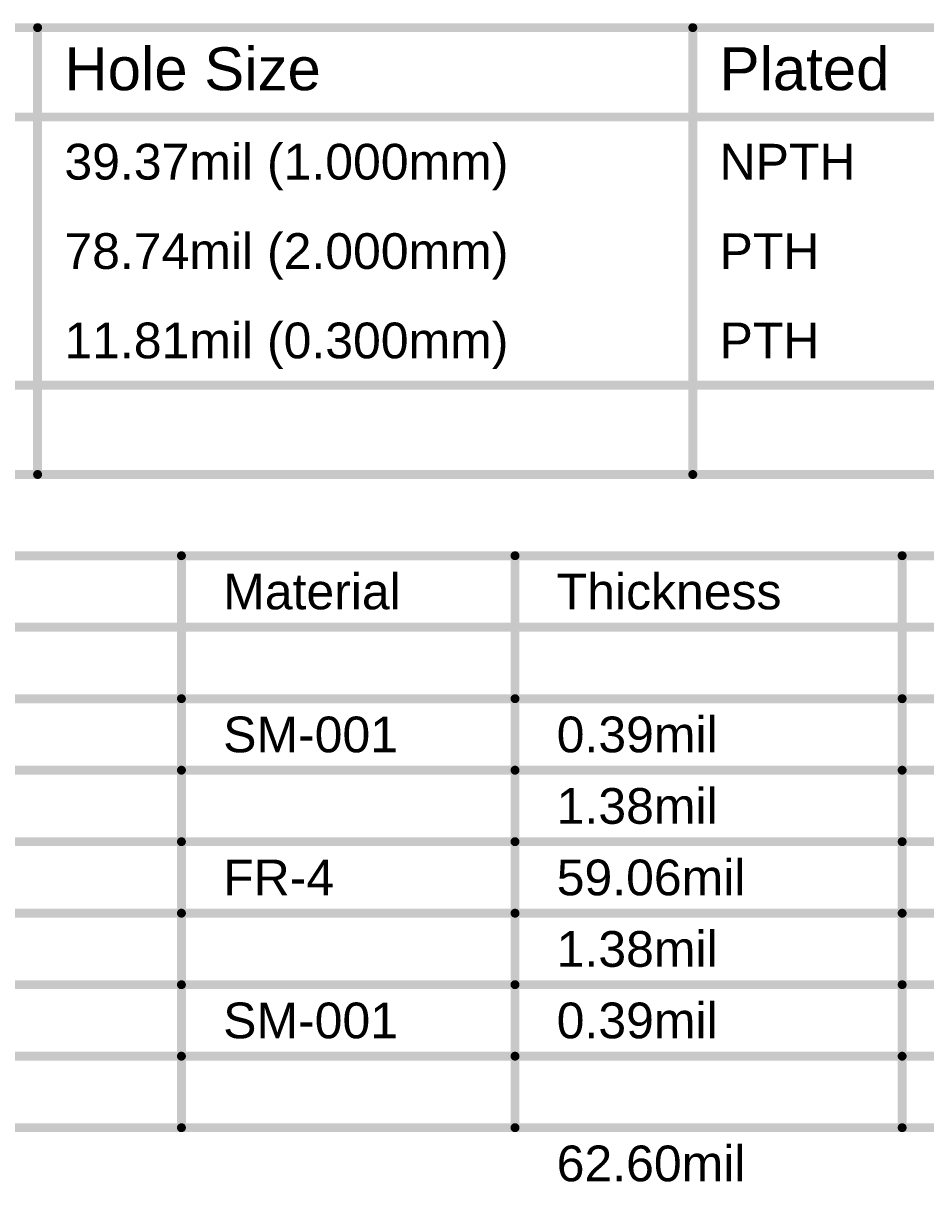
# Model space of a CAD drawing. Header units: inches. Extents: x 0 to 13.7, y 0 to 1.9.
# Drawn here: x 1.985 to 3.5, y 0.003 to 1.948 of the extents above; entities that cross this region are included whole.
import ezdxf

# ---------------------------------------------------------------- set-up
doc = ezdxf.new("R2010")
doc.units = ezdxf.units.IN
doc.header["$MEASUREMENT"] = 0
doc.layers.add('Drill Drawing', color=1, linetype='Continuous')
doc.layers.add('Fabrication', color=76, linetype='Continuous')
doc.styles.add('Arial', font='', dxfattribs={"height": 0.2})
doc.styles.get('Arial').set_extended_font_data('Arial')

msp = doc.modelspace()

# ---------------------------------------------------------------- linework, layer by layer
at = {"layer": 'Drill Drawing', "const_width": 0.015}
for points in [[(0.918, 1.9403), (13.7224, 1.9403)], [(2.0087, 1.1903), (2.0087, 1.9403)], [(3.1084, 1.1903), (3.1084, 1.9403)], [(0.918, 1.7903), (13.7224, 1.7903)], [(0.918, 1.3403), (13.7224, 1.3403)], [(0.918, 1.1903), (13.7224, 1.1903)]]:
    msp.add_lwpolyline(points, dxfattribs=at)
at = {"layer": 'Drill Drawing', "const_width": 0.0075}
for points in [[(2.005, 1.9403, 1), (2.0125, 1.9403, 1)], [(3.1047, 1.9403, 1), (3.1122, 1.9403, 1)], [(2.005, 1.1903, 1), (2.0125, 1.1903, 1)], [(3.1047, 1.1903, 1), (3.1122, 1.1903, 1)]]:
    msp.add_lwpolyline(points, format="xyb", close=True, dxfattribs=at)
at = {"layer": 'Fabrication', "const_width": 0.015}
for points in [[(0.9105, 1.054), (4.9195, 1.054)], [(2.2502, 0.094), (2.2502, 1.054)], [(2.81, 0.094), (2.81, 1.054)], [(3.4599, 0.094), (3.4599, 1.054)], [(0.9105, 0.934), (4.9195, 0.934)], [(1.3204, 0.814), (2.2502, 0.814)], [(2.2502, 0.814), (2.81, 0.814)], [(2.81, 0.814), (3.4599, 0.814)], [(3.4599, 0.814), (4.0297, 0.814)], [(1.3204, 0.694), (2.2502, 0.694)], [(2.2502, 0.694), (2.81, 0.694)], [(2.81, 0.694), (3.4599, 0.694)], [(3.4599, 0.694), (4.0297, 0.694)], [(1.3204, 0.574), (2.2502, 0.574)], [(2.2502, 0.574), (2.81, 0.574)], [(2.81, 0.574), (3.4599, 0.574)], [(3.4599, 0.574), (4.0297, 0.574)], [(1.3204, 0.454), (2.2502, 0.454)], [(2.2502, 0.454), (2.81, 0.454)], [(2.81, 0.454), (3.4599, 0.454)], [(3.4599, 0.454), (4.0297, 0.454)], [(1.3204, 0.334), (2.2502, 0.334)], [(2.2502, 0.334), (2.81, 0.334)], [(2.81, 0.334), (3.4599, 0.334)], [(3.4599, 0.334), (4.0297, 0.334)], [(1.3204, 0.214), (2.2502, 0.214)], [(2.2502, 0.214), (2.81, 0.214)], [(2.81, 0.214), (3.4599, 0.214)], [(3.4599, 0.214), (4.0297, 0.214)], [(1.3204, 0.094), (2.2502, 0.094)], [(2.2502, 0.094), (2.81, 0.094)], [(2.81, 0.094), (3.4599, 0.094)], [(3.4599, 0.094), (4.0297, 0.094)]]:
    msp.add_lwpolyline(points, dxfattribs=at)
at = {"layer": 'Fabrication', "const_width": 0.0075}
for points in [[(2.2464, 1.054, 1), (2.2539, 1.054, 1)], [(2.8063, 1.054, 1), (2.8138, 1.054, 1)], [(3.4561, 1.054, 1), (3.4636, 1.054, 1)], [(2.2464, 0.814, 1), (2.2539, 0.814, 1)], [(2.2464, 0.814, 1), (2.2539, 0.814, 1)], [(2.8063, 0.814, 1), (2.8138, 0.814, 1)], [(2.8063, 0.814, 1), (2.8138, 0.814, 1)], [(3.4561, 0.814, 1), (3.4636, 0.814, 1)], [(3.4561, 0.814, 1), (3.4636, 0.814, 1)], [(2.2464, 0.694, 1), (2.2539, 0.694, 1)], [(2.2464, 0.694, 1), (2.2539, 0.694, 1)], [(2.8063, 0.694, 1), (2.8138, 0.694, 1)], [(2.8063, 0.694, 1), (2.8138, 0.694, 1)], [(3.4561, 0.694, 1), (3.4636, 0.694, 1)], [(3.4561, 0.694, 1), (3.4636, 0.694, 1)], [(2.2464, 0.574, 1), (2.2539, 0.574, 1)], [(2.2464, 0.574, 1), (2.2539, 0.574, 1)], [(2.8063, 0.574, 1), (2.8138, 0.574, 1)], [(2.8063, 0.574, 1), (2.8138, 0.574, 1)], [(3.4561, 0.574, 1), (3.4636, 0.574, 1)], [(3.4561, 0.574, 1), (3.4636, 0.574, 1)], [(2.2464, 0.454, 1), (2.2539, 0.454, 1)], [(2.2464, 0.454, 1), (2.2539, 0.454, 1)], [(2.8063, 0.454, 1), (2.8138, 0.454, 1)], [(2.8063, 0.454, 1), (2.8138, 0.454, 1)], [(3.4561, 0.454, 1), (3.4636, 0.454, 1)], [(3.4561, 0.454, 1), (3.4636, 0.454, 1)], [(2.2464, 0.334, 1), (2.2539, 0.334, 1)], [(2.2464, 0.334, 1), (2.2539, 0.334, 1)], [(2.8063, 0.334, 1), (2.8138, 0.334, 1)], [(2.8063, 0.334, 1), (2.8138, 0.334, 1)], [(3.4561, 0.334, 1), (3.4636, 0.334, 1)], [(3.4561, 0.334, 1), (3.4636, 0.334, 1)], [(2.2464, 0.214, 1), (2.2539, 0.214, 1)], [(2.2464, 0.214, 1), (2.2539, 0.214, 1)], [(2.8063, 0.214, 1), (2.8138, 0.214, 1)], [(2.8063, 0.214, 1), (2.8138, 0.214, 1)], [(3.4561, 0.214, 1), (3.4636, 0.214, 1)], [(3.4561, 0.214, 1), (3.4636, 0.214, 1)], [(2.2464, 0.094, 1), (2.2539, 0.094, 1)], [(2.2464, 0.094, 1), (2.2539, 0.094, 1)], [(2.2464, 0.094, 1), (2.2539, 0.094, 1)], [(2.8063, 0.094, 1), (2.8138, 0.094, 1)], [(2.8063, 0.094, 1), (2.8138, 0.094, 1)], [(2.8063, 0.094, 1), (2.8138, 0.094, 1)], [(3.4561, 0.094, 1), (3.4636, 0.094, 1)], [(3.4561, 0.094, 1), (3.4636, 0.094, 1)], [(3.4561, 0.094, 1), (3.4636, 0.094, 1)]]:
    msp.add_lwpolyline(points, format="xyb", close=True, dxfattribs=at)

# ---------------------------------------------------------------- texts
at = {"layer": 'Drill Drawing', "style": 'Arial'}
for s, height, p in [('Hole Size', 0.072, (2.0537, 1.8353)), ('Plated', 0.072, (3.1534, 1.8353)), ('39.37mil (1.000mm)', 0.06, (2.0537, 1.6853)), ('NPTH', 0.06, (3.1534, 1.6853)), ('78.74mil (2.000mm)', 0.06, (2.0537, 1.5353)), ('PTH', 0.06, (3.1534, 1.5353)), ('11.81mil (0.300mm)', 0.06, (2.0537, 1.3853)), ('PTH', 0.06, (3.1534, 1.3853))]:
    msp.add_text(s, height=height, dxfattribs=at).set_placement(p)
at = {"layer": 'Fabrication', "style": 'Arial'}
for s, p in [('Material', (2.3202, 0.964)), ('Thickness', (2.88, 0.964)), ('SM-001', (2.3202, 0.724)), ('0.39mil', (2.88, 0.724)), ('1.38mil', (2.88, 0.604)), ('59.06mil', (2.88, 0.484)), ('FR-4', (2.3202, 0.484)), ('1.38mil', (2.88, 0.364)), ('SM-001', (2.3202, 0.244)), ('0.39mil', (2.88, 0.244)), ('62.60mil', (2.88, 0.004))]:
    msp.add_text(s, height=0.06, dxfattribs=at).set_placement(p)

doc.saveas('drawing.dxf')
